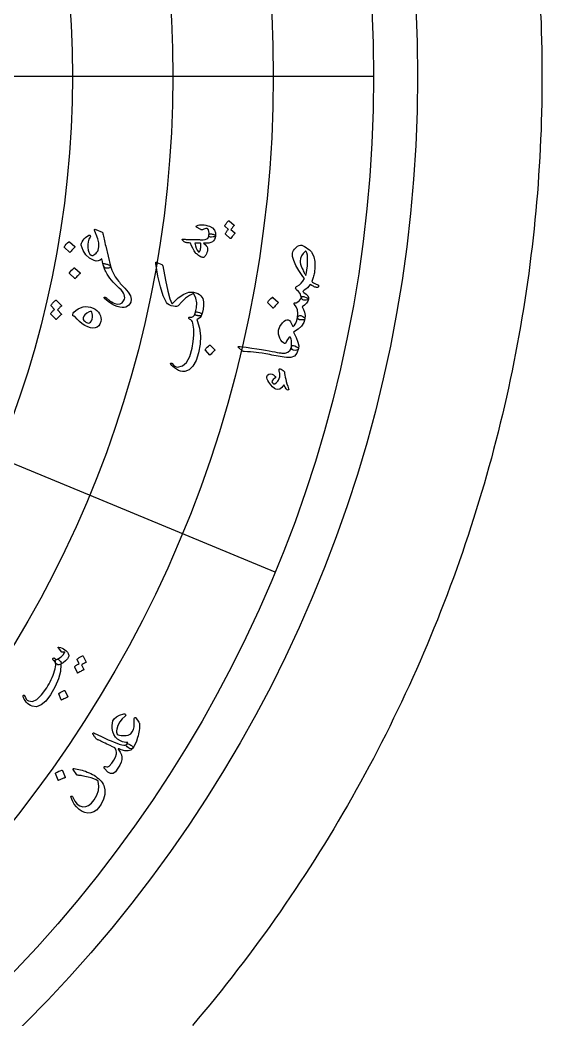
# Model space of a CAD drawing. Header units: millimetres. Extents: x -65 to 65, y -65 to 84.
# Drawn here: x 41.82 to 65, y -41.91 to 2.51 of the extents above; entities that cross this region are included whole.
import ezdxf

# ---------------------------------------------------------------- set-up
doc = ezdxf.new("R2010")
doc.units = ezdxf.units.MM
for name, color, linetype in [('CUT_OUTER', 1, 'Continuous'), ('ENGRAVE', 7, 'Continuous'), ('ENGRAVE_FINE', 8, 'Continuous'), ('GUIDE', 3, 'Continuous'), ('TEXT', 5, 'Continuous')]:
    doc.layers.add(name, color=color, linetype=linetype)

msp = doc.modelspace()

# ---------------------------------------------------------------- linework, layer by layer
at = {"layer": 'CUT_OUTER'}
msp.add_lwpolyline([(64.9401, 2.791), (64.956, 2.3925), (64.9694, 1.9939), (64.9804, 1.5952), (64.989, 1.1964), (64.9951, 0.7976), (64.9988, 0.3988), (65, 0), (64.9988, -0.3988), (64.9951, -0.7976), (64.989, -1.1964), (64.9804, -1.5952), (64.9694, -1.9939), (64.956, -2.3925), (64.9401, -2.791), (64.9217, -3.1894), (64.9009, -3.5877), (64.8777, -3.9858), (64.852, -4.3839), (64.8239, -4.7817), (64.7933, -5.1794), (64.7603, -5.5768), (64.7249, -5.9741), (64.687, -6.3711), (64.6467, -6.7679), (64.604, -7.1644), (64.5588, -7.5607), (64.5112, -7.9567), (64.4611, -8.3524), (64.4087, -8.7477), (64.3538, -9.1428), (64.2965, -9.5375), (64.2367, -9.9318), (64.1746, -10.3258), (64.11, -10.7194), (64.043, -11.1125), (63.9737, -11.5053), (63.9019, -11.8976), (63.8277, -12.2895), (63.751, -12.6809), (63.672, -13.0718), (63.5906, -13.4622), (63.5068, -13.8522), (63.4206, -14.2416), (63.3321, -14.6305), (63.2411, -15.0188), (63.1478, -15.4065), (63.052, -15.7937), (62.9539, -16.1803), (62.8535, -16.5663), (62.7506, -16.9516), (62.6454, -17.3363), (62.5379, -17.7204), (62.428, -18.1038), (62.3157, -18.4865), (62.2011, -18.8685), (62.0842, -19.2498), (61.9649, -19.6304), (61.8433, -20.0102), (61.7193, -20.3893), (61.5931, -20.7676), (61.4645, -21.1452), (61.3336, -21.5219), (61.2004, -21.8978), (61.0648, -22.2729), (60.927, -22.6472), (60.7869, -23.0206), (60.6445, -23.3932), (60.4999, -23.7648), (60.3529, -24.1356), (60.2037, -24.5055), (60.0522, -24.8744), (59.8984, -25.2424), (59.7424, -25.6095), (59.5841, -25.9756), (59.4236, -26.3407), (59.2609, -26.7048), (59.0959, -27.0679), (58.9287, -27.43), (58.7593, -27.7911), (58.5877, -28.1511), (58.4138, -28.5101), (58.2378, -28.8679), (58.0596, -29.2247), (57.8792, -29.5804), (57.6966, -29.935), (57.5118, -30.2885), (57.3249, -30.6408), (57.1358, -30.9919), (56.9446, -31.3419), (56.7512, -31.6908), (56.5557, -32.0384), (56.358, -32.3848), (56.1582, -32.73), (55.9564, -33.074), (55.7524, -33.4167), (55.5463, -33.7581), (55.3381, -34.0983), (55.1278, -34.4372), (54.9155, -34.7748), (54.7011, -35.1111), (54.4846, -35.4461), (54.2661, -35.7798), (54.0455, -36.1121), (53.8229, -36.443), (53.5983, -36.7726), (53.3717, -37.1007), (53.143, -37.4275), (52.9124, -37.7529), (52.6797, -38.0769), (52.4451, -38.3994), (52.2085, -38.7205), (51.9699, -39.0401), (51.7294, -39.3582), (51.4869, -39.6749), (51.2425, -39.9901), (50.9962, -40.3037), (50.7479, -40.6159), (50.4978, -40.9265), (50.2457, -41.2356), (49.9917, -41.5431), (49.7359, -41.8491), (49.4782, -42.1534)], dxfattribs=at)
at = {"layer": 'ENGRAVE'}
for radius in [57.525, 48.6086]:
    msp.add_circle((0, 0), radius, dxfattribs=at)
at = {"layer": 'ENGRAVE_FINE'}
for points in [[(48.6086, 0), (39.6922, 0)], [(57.525, 0), (48.6086, 0)], [(44.9085, -18.6017), (36.6709, -15.1896)], [(53.1462, -22.0139), (44.9085, -18.6017)]]:
    msp.add_lwpolyline(points, dxfattribs=at)
for radius in [53.0668, 44.1504]:
    msp.add_circle((0, 0), radius, dxfattribs=at)
at = {"layer": 'GUIDE'}
msp.add_circle((0, 0), 59.475, dxfattribs=at)
at = {"layer": 'TEXT'}
for points in [[(49.8492, -6.8039), (49.6633, -6.688), (49.6434, -6.672), (49.6374, -6.657), (49.6456, -6.6432), (49.6678, -6.6304), (49.732, -6.6098), (49.7979, -6.5959), (49.8656, -6.5887), (49.935, -6.5881), (50.0066, -6.5945), (50.0806, -6.6081), (50.1572, -6.629), (50.2362, -6.6573), (50.366, -6.7287), (50.4527, -6.8247), (50.496, -6.945), (50.4958, -7.0895), (50.4834, -7.1044), (50.4505, -7.1169), (50.3972, -7.1268), (50.3236, -7.1342), (50.2848, -7.1339), (50.2537, -7.1284), (50.2301, -7.1179), (50.2142, -7.1024), (50.2089, -7.091), (50.2063, -7.0783), (50.2062, -7.0644), (50.2087, -7.0492), (50.2183, -6.96), (50.211, -6.8802), (50.1868, -6.8101), (50.1459, -6.7497), (50.1424, -6.7468), (50.1375, -6.7453), (50.1312, -6.7453), (50.1235, -6.7467), (50.0767, -6.7532), (50.0283, -6.7656), (49.9783, -6.7839), (49.9267, -6.8079), (49.9073, -6.8155), (49.888, -6.8173), (49.8686, -6.8134), (49.8492, -6.8039)], [(50.922, -6.6554), (50.9186, -6.6508), (50.9169, -6.6448), (50.9171, -6.6374), (50.919, -6.6285), (50.935, -6.598), (50.952, -6.5687), (50.97, -6.5404), (50.9891, -6.5134), (51.0095, -6.4873), (51.0313, -6.462), (51.0547, -6.4375), (51.0796, -6.4138), (51.0869, -6.4095), (51.0941, -6.4082), (51.1015, -6.4097), (51.1088, -6.4142), (51.3317, -6.6022), (51.3344, -6.6069), (51.3335, -6.6133), (51.3293, -6.6213), (51.3215, -6.6309), (51.3147, -6.6373), (51.3051, -6.6479), (51.2927, -6.6628), (51.2775, -6.6819), (51.2594, -6.7053), (51.2379, -6.7333), (51.2132, -6.7659), (51.1852, -6.803), (51.3569, -6.9528), (51.3619, -6.9593), (51.3623, -6.9669), (51.3581, -6.9755), (51.3493, -6.9852), (51.3416, -6.9936), (51.3301, -7.0068), (51.3146, -7.025), (51.2952, -7.048), (51.2718, -7.0763), (51.2443, -7.1103), (51.2128, -7.1499), (51.1771, -7.1952), (51.1716, -7.1996), (51.1665, -7.2012), (51.1618, -7.1999), (51.1575, -7.1958), (50.9469, -7.0035), (50.9434, -6.9988), (50.9418, -6.9928), (50.942, -6.9854), (50.944, -6.9765), (50.9565, -6.9504), (50.9701, -6.9253), (50.9851, -6.9012), (51.0013, -6.8781), (51.0186, -6.856), (51.0368, -6.8347), (51.0559, -6.8145), (51.0758, -6.7951)], [(45.1899, -6.7968), (45.4657, -6.9117), (45.4784, -6.9219), (45.4893, -6.9373), (45.4985, -6.958), (45.506, -6.984), (45.5166, -7.0406), (45.5287, -7.101), (45.5422, -7.1651), (45.557, -7.233), (45.573, -7.3045), (45.5899, -7.3798), (45.6077, -7.4587), (45.6263, -7.5414), (45.8384, -8.4336), (45.8232, -8.4701), (45.7928, -8.4962), (45.7472, -8.512), (45.6865, -8.5175), (45.6248, -8.5088), (45.5761, -8.482), (45.5404, -8.4373), (45.5176, -8.3746), (45.5157, -8.3669), (45.5122, -8.3518), (45.507, -8.3291), (45.5002, -8.299), (45.4919, -8.2617), (45.4823, -8.2175), (45.4714, -8.1663), (45.4591, -8.1082), (45.3755, -8.1651), (45.2897, -8.1951), (45.2019, -8.1983), (45.112, -8.1749), (44.9075, -8.0674), (44.7446, -7.9189), (44.623, -7.7295), (44.5421, -7.4994), (44.5389, -7.4517), (44.5507, -7.3988), (44.5775, -7.3407), (44.6193, -7.2773), (44.6727, -7.213), (44.7299, -7.155), (44.7911, -7.1034), (44.8563, -7.0582), (44.8795, -7.0462), (44.9001, -7.0424), (44.9179, -7.0468), (44.9332, -7.0594), (44.9438, -7.0765), (44.9478, -7.0944), (44.9453, -7.1131), (44.9363, -7.1326), (44.8855, -7.2333), (44.8518, -7.3434), (44.835, -7.463), (44.8351, -7.5924), (44.8501, -7.7121), (44.8804, -7.8106), (44.9263, -7.8877), (44.9877, -7.9436), (45.0177, -7.9535), (45.055, -7.9481), (45.0996, -7.9276), (45.1514, -7.8917), (45.2002, -7.8488), (45.2401, -7.8043), (45.2711, -7.7581), (45.293, -7.7104), (45.3221, -7.5611), (45.317, -7.3957), (45.2776, -7.2145), (45.2037, -7.0179), (45.1944, -6.9966), (45.1855, -6.9758), (45.1769, -6.9556), (45.1687, -6.9358), (45.1611, -6.9169), (45.1542, -6.899), (45.1481, -6.8821), (45.1427, -6.8662), (45.1296, -6.8226), (45.1331, -6.7965), (45.1532, -6.7879), (45.1899, -6.7968)], [(49.0397, -7.2787), (49.0225, -7.2574), (49.0222, -7.2425), (49.0389, -7.2342), (49.0726, -7.2323), (49.0926, -7.2331), (49.1204, -7.2338), (49.1559, -7.2344), (49.1992, -7.2349), (49.2506, -7.2356), (49.3104, -7.2368), (49.3788, -7.2383), (49.4556, -7.2403), (49.5311, -7.2422), (49.5987, -7.2439), (49.6584, -7.2454), (49.7102, -7.2468), (49.7539, -7.248), (49.7893, -7.2489), (49.8163, -7.2497), (49.835, -7.2503), (49.9536, -7.2509), (50.0473, -7.2404), (50.1161, -7.2188), (50.16, -7.1863), (50.1788, -7.1616), (50.1932, -7.1305), (50.2032, -7.093), (50.2087, -7.0492), (50.2165, -7.0239), (50.2319, -7.0058), (50.2547, -6.9949), (50.2851, -6.9911), (50.3208, -6.9932), (50.3564, -6.9994), (50.3917, -7.0096), (50.4269, -7.024), (50.4564, -7.0402), (50.4777, -7.0565), (50.4908, -7.073), (50.4958, -7.0895), (50.4831, -7.1739), (50.4575, -7.2446), (50.4192, -7.3014), (50.3682, -7.3443), (50.2978, -7.3764), (50.2082, -7.398), (50.0992, -7.4094), (49.9711, -7.4104), (50.0406, -7.4669), (50.0937, -7.5219), (50.1302, -7.5753), (50.1502, -7.6272), (50.1541, -7.6673), (50.1509, -7.7134), (50.1407, -7.7653), (50.1233, -7.8232), (50.0996, -7.8832), (50.0751, -7.9329), (50.0497, -7.9721), (50.0235, -8.001), (49.9933, -8.0228), (49.9633, -8.0356), (49.9335, -8.0394), (49.9039, -8.0342), (49.8682, -8.0209), (49.8292, -8.0017), (49.7871, -7.9768), (49.7419, -7.9461), (49.6968, -7.9129), (49.6612, -7.8844), (49.635, -7.8607), (49.6182, -7.8418), (49.5533, -7.7415), (49.4941, -7.6342), (49.4407, -7.5201), (49.393, -7.399), (49.3313, -7.3939), (49.2781, -7.389), (49.2334, -7.3841), (49.1973, -7.3793), (49.1673, -7.373), (49.141, -7.3636), (49.1184, -7.3512), (49.0996, -7.3357)], [(43.7943, -7.594), (43.7906, -7.5889), (43.789, -7.5824), (43.7894, -7.5745), (43.792, -7.5651), (43.8316, -7.5028), (43.8768, -7.4453), (43.9275, -7.3926), (43.9838, -7.3447), (43.9918, -7.3405), (43.9994, -7.3393), (44.0064, -7.3412), (44.013, -7.3461), (44.2569, -7.5556), (44.2623, -7.5628), (44.2626, -7.5709), (44.2576, -7.5799), (44.2474, -7.5899), (44.2385, -7.5985), (44.2252, -7.6121), (44.2072, -7.6308), (44.1847, -7.6545), (44.1576, -7.6837), (44.1257, -7.7187), (44.0891, -7.7596), (44.0478, -7.8063), (44.0412, -7.8123), (44.0352, -7.8148), (44.0299, -7.8139), (44.0251, -7.8094)], [(49.5907, -7.4059), (49.613, -7.5268), (49.6469, -7.6318), (49.6924, -7.7209), (49.7496, -7.7942), (49.7581, -7.7998), (49.7665, -7.8009), (49.7748, -7.7975), (49.7829, -7.7896), (49.8024, -7.7586), (49.8188, -7.7243), (49.8323, -7.6866), (49.8427, -7.6456), (49.8502, -7.6013), (49.8547, -7.5537), (49.8562, -7.5028), (49.8547, -7.4486), (49.8533, -7.44), (49.85, -7.4308), (49.8447, -7.4208), (49.8376, -7.4102), (49.8112, -7.4082), (49.7835, -7.4066), (49.7546, -7.4055), (49.7244, -7.4047), (49.6929, -7.4044), (49.6601, -7.4045), (49.626, -7.405), (49.5907, -7.4059)], [(53.923, -7.8493), (53.9384, -7.7951), (53.9696, -7.7359), (54.0165, -7.6716), (54.0792, -7.6022), (54.1465, -7.5428), (54.2116, -7.5057), (54.2744, -7.4911), (54.335, -7.4991), (54.394, -7.5228), (54.4588, -7.5565), (54.5295, -7.6003), (54.6062, -7.6542), (54.6756, -7.7083), (54.7285, -7.7534), (54.7649, -7.7892), (54.7846, -7.8158), (54.8641, -8.0089), (54.9089, -8.2245), (54.9189, -8.4621), (54.8936, -8.7216), (54.8844, -8.7738), (54.8734, -8.8253), (54.8606, -8.876), (54.8461, -8.926), (54.83, -8.975), (54.8128, -9.0228), (54.7943, -9.0695), (54.7746, -9.115), (54.8048, -9.1375), (54.861, -9.1695), (54.9432, -9.211), (55.0513, -9.262), (55.0719, -9.2744), (55.0821, -9.2916), (55.0819, -9.3135), (55.0711, -9.3402), (55.0542, -9.3617), (55.034, -9.3751), (55.0105, -9.3804), (54.9839, -9.3778), (54.9521, -9.366), (54.9192, -9.3527), (54.8852, -9.3379), (54.8501, -9.3214), (54.8141, -9.3032), (54.7776, -9.283), (54.7404, -9.2609), (54.7027, -9.2369), (54.6452, -9.3186), (54.583, -9.3892), (54.5162, -9.4487), (54.4448, -9.497), (54.4214, -9.5107), (54.4041, -9.5242), (54.3929, -9.5372), (54.3877, -9.55), (54.3889, -9.5613), (54.3964, -9.5737), (54.4101, -9.5873), (54.43, -9.6019), (54.5299, -9.6743), (54.5976, -9.7468), (54.6329, -9.8192), (54.636, -9.8916), (54.6319, -9.9004), (54.6227, -9.9087), (54.6086, -9.9167), (54.5896, -9.9241), (54.522, -9.9363), (54.4652, -9.9396), (54.4192, -9.9343), (54.384, -9.9202), (54.3549, -9.8991), (54.3337, -9.8776), (54.3204, -9.8557), (54.315, -9.8334), (54.2979, -9.738), (54.2557, -9.646), (54.1883, -9.5576), (54.0958, -9.4729), (54.0779, -9.4553), (54.0664, -9.4356), (54.0613, -9.4137), (54.0625, -9.3898), (54.0702, -9.3649), (54.0842, -9.3439), (54.1044, -9.3267), (54.1309, -9.3133), (54.2253, -9.2608), (54.3104, -9.1872), (54.3861, -9.0924), (54.4522, -8.9764), (54.3819, -8.8845), (54.3165, -8.7956), (54.2561, -8.7095), (54.2006, -8.6262), (54.0657, -8.3899), (53.9743, -8.182), (53.9267, -8.002), (53.923, -7.8493)], [(54.4909, -7.7702), (54.3955, -7.8644), (54.325, -7.9683), (54.2793, -8.082), (54.2585, -8.2059), (54.2626, -8.2643), (54.2796, -8.3375), (54.3093, -8.4256), (54.3517, -8.5288), (54.3754, -8.582), (54.398, -8.6309), (54.4193, -8.6755), (54.4395, -8.7158), (54.4587, -8.7519), (54.4772, -8.7837), (54.495, -8.8113), (54.5121, -8.8346), (54.542, -8.7216), (54.5655, -8.5863), (54.5825, -8.4288), (54.5928, -8.249), (54.5938, -8.0752), (54.5829, -7.9389), (54.5603, -7.8401), (54.5263, -7.7789), (54.5185, -7.7693), (54.51, -7.7647), (54.5008, -7.765), (54.4909, -7.7702)], [(45.8384, -8.4336), (45.896, -8.6001), (45.9662, -8.7555), (46.0492, -8.8999), (46.1451, -9.0332), (46.1903, -9.0898), (46.2342, -9.1435), (46.2768, -9.1941), (46.3181, -9.2417), (46.3582, -9.2863), (46.397, -9.3279), (46.4345, -9.3664), (46.4708, -9.4019), (46.6279, -9.5757), (46.7245, -9.7385), (46.7605, -9.8897), (46.7362, -10.0289), (46.7006, -10.0984), (46.6519, -10.1572), (46.5902, -10.2054), (46.5154, -10.2429), (46.4412, -10.2637), (46.354, -10.2677), (46.2538, -10.2549), (46.1407, -10.2253), (46.02, -10.1752), (45.8866, -10.0987), (45.7403, -9.9961), (45.5809, -9.8675), (45.5728, -9.8578), (45.5667, -9.8475), (45.5626, -9.8368), (45.5604, -9.8255), (45.5605, -9.8152), (45.5633, -9.8073), (45.5689, -9.8019), (45.5772, -9.799), (45.5878, -9.7982), (45.5967, -9.7985), (45.6041, -9.7998), (45.6098, -9.8023), (45.6151, -9.8064), (45.6245, -9.8139), (45.6381, -9.8246), (45.6558, -9.8385), (45.6777, -9.8557), (45.7037, -9.8762), (45.7339, -9.9), (45.7683, -9.927), (45.832, -9.9754), (45.897, -10.0175), (45.9633, -10.0533), (46.031, -10.0829), (46.1558, -10.1133), (46.2629, -10.1041), (46.3522, -10.0549), (46.4236, -9.9656), (46.4558, -9.8961), (46.4707, -9.8272), (46.4682, -9.759), (46.4483, -9.6914), (46.416, -9.6241), (46.3693, -9.5548), (46.3081, -9.4836), (46.2323, -9.4106), (46.1342, -9.3201), (46.0432, -9.2303), (45.9594, -9.1414), (45.8826, -9.0533), (45.8129, -8.9654), (45.75, -8.8772), (45.6939, -8.7887), (45.6447, -8.6999), (45.6261, -8.6638), (45.6085, -8.6264), (45.5917, -8.5874), (45.5759, -8.5471), (45.5607, -8.5056), (45.546, -8.463), (45.5316, -8.4193), (45.5176, -8.3746), (45.5115, -8.3426), (45.5163, -8.3214), (45.532, -8.3111), (45.5587, -8.3115), (45.5918, -8.3196), (45.6243, -8.3277), (45.6561, -8.336), (45.6871, -8.3443), (45.7172, -8.3529), (45.7461, -8.3621), (45.7737, -8.3716), (45.8, -8.3817), (45.8115, -8.388), (45.8218, -8.3988), (45.8307, -8.414), (45.8384, -8.4336)], [(49.5988, -10.5152), (49.6646, -10.2733), (49.6772, -10.0491), (49.6368, -9.8431), (49.5435, -9.6558), (49.5393, -9.6508), (49.5345, -9.6474), (49.5289, -9.6455), (49.5226, -9.6451), (49.3486, -9.7302), (49.1776, -9.8499), (49.0094, -10.0039), (48.8438, -10.1921), (48.816, -10.2107), (48.7722, -10.2194), (48.7124, -10.2183), (48.6365, -10.2072), (48.5277, -10.182), (48.4394, -10.1465), (48.3719, -10.1009), (48.3249, -10.0451), (48.1795, -9.7387), (48.054, -9.3456), (47.9463, -8.8664), (47.8538, -8.3016), (47.8521, -8.2952), (47.8511, -8.2893), (47.8508, -8.284), (47.8512, -8.2791), (47.852, -8.2747), (47.8527, -8.2707), (47.8533, -8.2671), (47.8538, -8.2638), (47.8564, -8.256), (47.861, -8.2509), (47.8675, -8.2485), (47.8761, -8.2488), (47.8777, -8.2491), (47.8796, -8.2498), (47.8816, -8.2506), (47.8837, -8.2517), (47.8863, -8.253), (47.8894, -8.2546), (47.893, -8.2565), (47.8972, -8.2587), (48.1125, -8.356), (48.1313, -8.3668), (48.1453, -8.3792), (48.1545, -8.393), (48.159, -8.4085), (48.2789, -9.0428), (48.3846, -9.5351), (48.4804, -9.8834), (48.5696, -10.0863), (48.5749, -10.0918), (48.5805, -10.0934), (48.5866, -10.091), (48.593, -10.0846), (48.8505, -9.8375), (49.0902, -9.6701), (49.3129, -9.5834), (49.5191, -9.5787), (49.6239, -9.605), (49.7139, -9.6403), (49.7889, -9.6848), (49.849, -9.7385), (49.8989, -9.802), (49.9352, -9.868), (49.9577, -9.9364), (49.9666, -10.0071), (49.9668, -10.1762), (49.9523, -10.3318), (49.9234, -10.4736), (49.8801, -10.6015), (49.8677, -10.6184), (49.8486, -10.6297), (49.8229, -10.6355), (49.7905, -10.6357), (49.7542, -10.6323), (49.7228, -10.6287), (49.6964, -10.6249), (49.6751, -10.621), (49.6454, -10.6125), (49.6224, -10.6014), (49.6062, -10.5876), (49.5968, -10.5711), (49.5925, -10.5592), (49.5914, -10.5459), (49.5935, -10.5312), (49.5988, -10.5152)], [(44.0242, -8.7552), (44.0206, -8.7499), (44.0192, -8.7433), (44.0198, -8.7353), (44.0226, -8.726), (44.064, -8.6639), (44.1107, -8.6069), (44.1628, -8.555), (44.2203, -8.508), (44.2285, -8.5039), (44.236, -8.5029), (44.243, -8.5049), (44.2494, -8.51), (44.4878, -8.727), (44.4931, -8.7344), (44.4931, -8.7426), (44.4879, -8.7516), (44.4774, -8.7614), (44.4683, -8.7699), (44.4546, -8.7833), (44.4362, -8.8018), (44.4131, -8.8252), (44.3851, -8.854), (44.3523, -8.8886), (44.3147, -8.9291), (44.272, -8.9752), (44.2653, -8.9811), (44.2593, -8.9835), (44.2539, -8.9825), (44.2493, -8.9779)], [(43.2022, -10.1838), (43.1988, -10.1785), (43.1975, -10.1719), (43.1984, -10.1641), (43.2015, -10.1549), (43.2224, -10.1244), (43.2444, -10.0952), (43.2674, -10.0674), (43.2914, -10.0409), (43.3168, -10.0157), (43.3438, -9.9914), (43.3724, -9.9681), (43.4026, -9.9459), (43.4111, -9.9422), (43.4194, -9.9416), (43.4274, -9.9442), (43.4352, -9.9498), (43.6654, -10.1767), (43.6679, -10.1821), (43.6663, -10.1887), (43.6607, -10.1967), (43.6511, -10.2061), (43.6428, -10.2121), (43.631, -10.2222), (43.6157, -10.2366), (43.5968, -10.2551), (43.5741, -10.2778), (43.5473, -10.3051), (43.5164, -10.3367), (43.4814, -10.3728), (43.6579, -10.5534), (43.6629, -10.561), (43.6625, -10.5691), (43.6569, -10.5778), (43.6461, -10.587), (43.6367, -10.595), (43.6224, -10.6077), (43.6032, -10.6251), (43.5792, -10.6472), (43.5501, -10.6745), (43.5159, -10.7073), (43.4766, -10.7456), (43.4322, -10.7894), (43.4256, -10.7935), (43.4197, -10.7945), (43.4146, -10.7926), (43.4102, -10.7876), (43.1946, -10.5569), (43.1912, -10.5516), (43.1901, -10.5449), (43.1911, -10.5371), (43.1942, -10.5279), (43.2107, -10.5017), (43.2286, -10.4767), (43.2477, -10.4529), (43.2682, -10.4303), (43.2898, -10.4088), (43.3123, -10.3885), (43.3356, -10.3692), (43.3599, -10.3511)], [(52.824, -10.0618), (52.8204, -10.0566), (52.8189, -10.05), (52.8195, -10.0419), (52.8222, -10.0325), (52.8631, -9.9699), (52.9094, -9.9124), (52.9611, -9.8599), (53.0183, -9.8123), (53.0265, -9.8081), (53.0341, -9.807), (53.0411, -9.809), (53.0475, -9.8141), (53.2874, -10.0297), (53.2927, -10.0371), (53.2928, -10.0453), (53.2876, -10.0543), (53.2772, -10.0642), (53.2683, -10.0728), (53.2546, -10.0864), (53.2363, -10.105), (53.2134, -10.1287), (53.1857, -10.1578), (53.1532, -10.1927), (53.1158, -10.2336), (53.0736, -10.2802), (53.0669, -10.2862), (53.0609, -10.2887), (53.0555, -10.2876), (53.0509, -10.2831)], [(54.315, -9.8334), (54.3293, -9.8066), (54.3427, -9.7875), (54.3551, -9.776), (54.3666, -9.7723), (54.3831, -9.7725), (54.4029, -9.7751), (54.4259, -9.7802), (54.4522, -9.7877), (54.5355, -9.8169), (54.594, -9.8439), (54.6274, -9.8688), (54.636, -9.8916), (54.6047, -9.9865), (54.546, -10.0764), (54.46, -10.161), (54.3468, -10.2402), (54.4163, -10.3492), (54.4599, -10.4741), (54.4777, -10.6148), (54.4694, -10.7711), (54.4628, -10.7868), (54.4502, -10.7981), (54.4315, -10.8049), (54.4068, -10.8072), (54.2518, -10.8063), (54.2345, -10.8061), (54.2168, -10.8012), (54.1986, -10.7915), (54.18, -10.7771), (54.1664, -10.762), (54.1568, -10.7455), (54.1511, -10.7274), (54.1494, -10.7078), (54.1582, -10.5219), (54.1388, -10.3641), (54.0915, -10.2347), (54.0165, -10.1337), (54.0058, -10.1215), (53.9991, -10.1082), (53.9963, -10.0939), (53.9973, -10.0784), (54.002, -10.0647), (54.0098, -10.0558), (54.021, -10.0516), (54.0354, -10.0522), (54.0488, -10.0543), (54.0606, -10.0551), (54.0709, -10.0547), (54.0795, -10.053), (54.1625, -10.0062), (54.2295, -9.954), (54.2803, -9.8964), (54.315, -9.8334)], [(44.1681, -10.6177), (44.1613, -10.5845), (44.1666, -10.5501), (44.1837, -10.5144), (44.2127, -10.4773), (44.3073, -10.3901), (44.4076, -10.3211), (44.5138, -10.2701), (44.6259, -10.2374), (44.7383, -10.2225), (44.8488, -10.2261), (44.9573, -10.2483), (45.0639, -10.2892), (45.1578, -10.3409), (45.2381, -10.4013), (45.3047, -10.4705), (45.3575, -10.5484), (45.3951, -10.6315), (45.4159, -10.7161), (45.42, -10.8019), (45.4074, -10.8891), (45.3726, -10.9987), (45.3196, -11.0819), (45.2488, -11.1389), (45.16, -11.1695), (45.0597, -11.176), (44.9505, -11.16), (44.8324, -11.1215), (44.7053, -11.0608), (44.5774, -10.9818), (44.4601, -10.8894), (44.3535, -10.7838), (44.2573, -10.665), (44.2525, -10.6606), (44.2436, -10.6562), (44.2305, -10.6516), (44.2132, -10.647), (44.1945, -10.6414), (44.1808, -10.6346), (44.1719, -10.6267), (44.1681, -10.6177)], [(45.0053, -10.4628), (44.9903, -10.4436), (44.9669, -10.4361), (44.9352, -10.4402), (44.8953, -10.4559), (44.787, -10.5171), (44.7056, -10.582), (44.6511, -10.6507), (44.6235, -10.7235), (44.6213, -10.7606), (44.6324, -10.7983), (44.657, -10.8364), (44.6949, -10.875), (44.7377, -10.909), (44.7768, -10.9333), (44.8122, -10.9478), (44.8439, -10.9525), (44.9069, -10.9416), (44.958, -10.909), (44.997, -10.8545), (45.024, -10.7784), (45.039, -10.6907), (45.0409, -10.6088), (45.0297, -10.5328), (45.0053, -10.4628)], [(48.5162, -12.7863), (48.5071, -12.7721), (48.505, -12.7593), (48.5101, -12.748), (48.5222, -12.7381), (48.5364, -12.7319), (48.5504, -12.7323), (48.5644, -12.7393), (48.5783, -12.7529), (48.6395, -12.8196), (48.6996, -12.8679), (48.7588, -12.8977), (48.817, -12.909), (49.0309, -12.8606), (49.212, -12.7034), (49.3593, -12.4371), (49.471, -12.0618), (49.5184, -11.7746), (49.5391, -11.4936), (49.5333, -11.2192), (49.5009, -10.9516), (49.4848, -10.9022), (49.4533, -10.8574), (49.4062, -10.817), (49.3438, -10.7813), (49.3263, -10.77), (49.3157, -10.7553), (49.312, -10.7372), (49.3152, -10.7156), (49.325, -10.7018), (49.3406, -10.6938), (49.3618, -10.6916), (49.3889, -10.6952), (49.4578, -10.6946), (49.5159, -10.6639), (49.5632, -10.603), (49.5994, -10.512), (49.6141, -10.4795), (49.6383, -10.4606), (49.6719, -10.4552), (49.7151, -10.4635), (49.7926, -10.4918), (49.8465, -10.5194), (49.8766, -10.5462), (49.8831, -10.5721), (49.8591, -10.6401), (49.8178, -10.7006), (49.759, -10.7535), (49.6829, -10.7988), (49.6792, -10.8032), (49.6791, -10.8121), (49.6826, -10.8255), (49.6896, -10.8435), (49.7891, -11.1766), (49.833, -11.5274), (49.8211, -11.8952), (49.7528, -12.2788), (49.642, -12.6216), (49.5023, -12.8737), (49.3352, -13.035), (49.1414, -13.1057), (49.0433, -13.1073), (48.9478, -13.091), (48.855, -13.0569), (48.7648, -13.0053), (48.6837, -12.9466), (48.6153, -12.8905), (48.5595, -12.8371), (48.5162, -12.7863)], [(54.1494, -10.7078), (54.1675, -10.657), (54.1978, -10.6262), (54.2403, -10.6155), (54.295, -10.6248), (54.3759, -10.6588), (54.4319, -10.6945), (54.4631, -10.7319), (54.4694, -10.7711), (54.4215, -10.9338), (54.322, -11.0864), (54.1709, -11.2283), (53.9684, -11.3591), (54.0851, -11.6024), (54.1611, -11.8049), (54.197, -11.9659), (54.193, -12.085), (54.1762, -12.1209), (54.144, -12.1464), (54.0966, -12.1613), (54.0338, -12.1657), (53.9549, -12.1533), (53.9021, -12.1239), (53.8754, -12.0774), (53.8747, -12.014), (53.8816, -11.958), (53.8847, -11.9018), (53.8841, -11.8456), (53.8798, -11.7892), (53.8715, -11.7328), (53.859, -11.6761), (53.8423, -11.6193), (53.8215, -11.5624), (53.7582, -11.6131), (53.7018, -11.6787), (53.6522, -11.7592), (53.6094, -11.8545), (53.6037, -11.8627), (53.5946, -11.867), (53.5822, -11.8673), (53.5666, -11.8636), (53.5161, -11.8348), (53.4642, -11.7853), (53.4107, -11.7153), (53.3556, -11.6247), (53.2953, -11.4482), (53.2962, -11.2756), (53.3583, -11.1063), (53.4818, -10.9397), (53.5523, -10.8726), (53.617, -10.8291), (53.6761, -10.8092), (53.7293, -10.813), (53.7814, -10.8438), (53.8329, -10.9041), (53.884, -10.9942), (53.9343, -11.114), (54.0057, -11.0504), (54.0654, -10.9615), (54.1134, -10.8472), (54.1494, -10.7078)], [(50.0539, -12.1598), (50.0509, -12.1549), (50.05, -12.1487), (50.0509, -12.1413), (50.0538, -12.1327), (50.0935, -12.0764), (50.1378, -12.025), (50.1866, -11.9784), (50.24, -11.9367), (50.2475, -11.9331), (50.2543, -11.9324), (50.2604, -11.9345), (50.2659, -11.9394), (50.4678, -12.1477), (50.4721, -12.1547), (50.4717, -12.1623), (50.4666, -12.1704), (50.4569, -12.1792), (50.4484, -12.1867), (50.4356, -12.1988), (50.4183, -12.2153), (50.3967, -12.2363), (50.3705, -12.2621), (50.3397, -12.2932), (50.3043, -12.3295), (50.2642, -12.371), (50.258, -12.3762), (50.2525, -12.3783), (50.2478, -12.3771), (50.2439, -12.3728)], [(51.528, -12.0351), (51.519, -12.0261), (51.5133, -12.0183), (51.5111, -12.0117), (51.5124, -12.0064), (51.5189, -11.9994), (51.5345, -11.9954), (51.5591, -11.9944), (51.5928, -11.9964), (51.8631, -12.0294), (52.1123, -12.0627), (52.3404, -12.0964), (52.5476, -12.1306), (52.7241, -12.1625), (52.8824, -12.1908), (53.0224, -12.2156), (53.1442, -12.2369), (53.2477, -12.2548), (53.3328, -12.2696), (53.3996, -12.2814), (53.448, -12.2901), (53.5987, -12.2917), (53.7202, -12.2462), (53.8122, -12.1536), (53.8747, -12.014), (53.8944, -11.9756), (53.9249, -11.9551), (53.9664, -11.9523), (54.0187, -11.9674), (54.0986, -12.0027), (54.1543, -12.0341), (54.1857, -12.0615), (54.193, -12.085), (54.1195, -12.286), (54.0039, -12.4198), (53.8467, -12.4862), (53.6483, -12.4855), (53.5566, -12.4713), (53.4649, -12.4563), (53.3731, -12.4406), (53.2812, -12.4242), (53.1892, -12.4073), (53.097, -12.3901), (53.0047, -12.3726), (52.9122, -12.3548), (52.7359, -12.3205), (52.5764, -12.2928), (52.4337, -12.2718), (52.3079, -12.2574), (52.1863, -12.2466), (52.0564, -12.2366), (51.9181, -12.2272), (51.7716, -12.2184), (51.7455, -12.2156), (51.7225, -12.2095), (51.7026, -12.2001), (51.6859, -12.1873)], [(53.501, -13.0565), (53.5229, -13.0719), (53.5401, -13.0875), (53.5525, -13.1035), (53.5602, -13.1197), (53.5691, -13.1935), (53.5822, -13.2729), (53.5993, -13.3579), (53.6206, -13.4485), (53.6461, -13.5447), (53.6761, -13.6468), (53.7105, -13.7546), (53.7494, -13.8683), (53.7529, -13.8872), (53.7516, -13.903), (53.7455, -13.9156), (53.7347, -13.9251), (53.7306, -13.9274), (53.7271, -13.9289), (53.7244, -13.9296), (53.7223, -13.9295), (53.6837, -13.9212), (53.6395, -13.8806), (53.5895, -13.808), (53.5336, -13.7033), (53.4445, -13.8139), (53.3572, -13.8828), (53.2716, -13.9101), (53.188, -13.896), (53.1169, -13.8573), (53.0401, -13.7919), (52.9575, -13.6999), (52.8689, -13.5816), (52.8241, -13.5075), (52.795, -13.4427), (52.7818, -13.3871), (52.7844, -13.3407), (52.8161, -13.2671), (52.8661, -13.224), (52.9346, -13.2114), (53.0216, -13.2294), (53.0527, -13.2415), (53.0834, -13.2587), (53.1138, -13.281), (53.1438, -13.3084), (53.165, -13.3349), (53.1713, -13.3591), (53.1627, -13.381), (53.1394, -13.4006), (53.0608, -13.4588), (53.0162, -13.514), (53.0055, -13.566), (53.0287, -13.6151), (53.0771, -13.6486), (53.1326, -13.6474), (53.1951, -13.6115), (53.2646, -13.5407), (53.3049, -13.4831), (53.3349, -13.418), (53.3545, -13.3456), (53.3636, -13.266), (53.3631, -13.239), (53.3598, -13.2099), (53.3537, -13.1787), (53.3449, -13.1454), (53.3403, -13.1277), (53.3362, -13.1106), (53.3327, -13.094), (53.3297, -13.0781), (53.3274, -13.0631), (53.3261, -13.0492), (53.3256, -13.0365), (53.3259, -13.0249), (53.3338, -12.9977), (53.3514, -12.9854), (53.379, -12.9881), (53.4164, -13.0059)], [(43.5964, -26.1226), (43.5497, -26.1358), (43.5046, -26.13), (43.461, -26.1052), (43.4189, -26.0615), (43.3914, -26.0052), (43.38, -25.9619), (43.3848, -25.9315), (43.4057, -25.9142), (43.5365, -25.8509), (43.6467, -25.775), (43.7363, -25.6867), (43.8052, -25.5861), (43.8067, -25.582), (43.8061, -25.5782), (43.8036, -25.5746), (43.799, -25.5712), (43.7883, -25.5685), (43.7699, -25.5683), (43.744, -25.5708), (43.7105, -25.5758), (43.7015, -25.5752), (43.6933, -25.5733), (43.686, -25.5699), (43.6794, -25.5651), (43.5266, -25.3861), (43.5211, -25.3787), (43.5181, -25.3718), (43.5176, -25.3655), (43.5196, -25.3597), (43.5236, -25.3549), (43.5288, -25.3519), (43.5354, -25.3507), (43.5433, -25.3511), (43.6179, -25.3665), (43.6874, -25.3901), (43.7516, -25.4218), (43.8106, -25.4617), (43.8791, -25.5198), (43.9304, -25.5746), (43.9645, -25.6259), (43.9815, -25.674), (43.9873, -25.7064), (43.9892, -25.7342), (43.9873, -25.7573), (43.9816, -25.7759), (43.9283, -25.8713), (43.8464, -25.961), (43.7357, -26.0448), (43.5964, -26.1226)], [(44.3637, -25.9009), (44.3623, -25.8954), (44.3631, -25.8892), (44.3662, -25.8824), (44.3714, -25.875), (44.398, -25.8531), (44.425, -25.8326), (44.4526, -25.8136), (44.4807, -25.796), (44.5096, -25.7799), (44.5396, -25.7651), (44.5706, -25.7516), (44.6028, -25.7394), (44.6111, -25.7382), (44.6184, -25.7398), (44.6245, -25.744), (44.6296, -25.751), (44.762, -26.0108), (44.7626, -26.0162), (44.7594, -26.0217), (44.7523, -26.0275), (44.7415, -26.0333), (44.7327, -26.0366), (44.7197, -26.0427), (44.7025, -26.0516), (44.6812, -26.0633), (44.6553, -26.0778), (44.6246, -26.0954), (44.5892, -26.1158), (44.5491, -26.1391), (44.6491, -26.3439), (44.6512, -26.3518), (44.6486, -26.359), (44.6414, -26.3653), (44.6295, -26.3708), (44.6192, -26.3755), (44.6034, -26.3832), (44.5821, -26.394), (44.5553, -26.4077), (44.5227, -26.4247), (44.4842, -26.4453), (44.4398, -26.4696), (44.3894, -26.4976), (44.3826, -26.4995), (44.3772, -26.499), (44.3734, -26.496), (44.3711, -26.4905), (44.2515, -26.2315), (44.2502, -26.2259), (44.251, -26.2197), (44.2541, -26.2129), (44.2594, -26.2055), (44.281, -26.1863), (44.3033, -26.1685), (44.3264, -26.152), (44.3504, -26.137), (44.3749, -26.1233), (44.3999, -26.1108), (44.4254, -26.0995), (44.4513, -26.0894)], [(43.4251, -25.9069), (43.4281, -25.905), (43.431, -25.9033), (43.4337, -25.9018), (43.4364, -25.9005), (43.4393, -25.8992), (43.4426, -25.898), (43.4463, -25.8969), (43.4505, -25.8957), (43.4902, -25.889), (43.5328, -25.9023), (43.5784, -25.9359), (43.6271, -25.9896), (43.6531, -26.028), (43.6655, -26.0588), (43.6641, -26.0819), (43.6491, -26.0973), (43.6393, -26.1038), (43.6328, -26.1103), (43.6296, -26.1169), (43.6296, -26.1235), (43.6157, -26.4268), (43.5361, -26.7529), (43.3902, -27.1008), (43.1774, -27.4693), (42.9675, -27.7431), (42.7614, -27.9185), (42.5605, -27.9959), (42.3654, -27.9758), (42.2891, -27.9422), (42.2189, -27.8995), (42.1547, -27.8476), (42.0965, -27.7867), (42.0499, -27.7253), (42.0116, -27.6623), (41.9816, -27.5976), (41.9599, -27.5313), (41.9587, -27.5206), (41.9597, -27.511), (41.963, -27.5024), (41.9685, -27.4947), (41.9765, -27.4894), (41.9847, -27.4861), (41.993, -27.4849), (42.0014, -27.4856), (42.0085, -27.488), (42.0153, -27.4937), (42.022, -27.5027), (42.0285, -27.5148), (42.0602, -27.5913), (42.0993, -27.6535), (42.1459, -27.7015), (42.1999, -27.7351), (42.3754, -27.7584), (42.569, -27.6708), (42.7801, -27.4718), (43.007, -27.1605), (43.0619, -27.0703), (43.1138, -26.9785), (43.1627, -26.885), (43.2085, -26.79), (43.2509, -26.6938), (43.2896, -26.5971), (43.3246, -26.4999), (43.356, -26.4022), (43.3828, -26.3054), (43.4004, -26.2234), (43.4089, -26.1563), (43.4083, -26.1042), (43.4047, -26.0821), (43.3975, -26.0596), (43.3869, -26.0366), (43.3728, -26.0131), (43.3559, -25.9889), (43.3367, -25.9637), (43.3154, -25.9374), (43.2919, -25.91), (43.2852, -25.9009), (43.2811, -25.8904), (43.2796, -25.8788), (43.2808, -25.8658), (43.2846, -25.8536), (43.2911, -25.8438), (43.3003, -25.8367), (43.3122, -25.832), (43.3257, -25.8307), (43.3396, -25.8333), (43.3539, -25.84), (43.3686, -25.8507)], [(43.5425, -27.4286), (43.5413, -27.423), (43.5423, -27.4168), (43.5455, -27.4102), (43.551, -27.4029), (43.6065, -27.3623), (43.6648, -27.3277), (43.7259, -27.2991), (43.7898, -27.2765), (43.798, -27.2755), (43.8047, -27.277), (43.8098, -27.281), (43.8134, -27.2873), (43.9387, -27.5489), (43.9405, -27.5569), (43.9378, -27.564), (43.9304, -27.5701), (43.9183, -27.5753), (43.9079, -27.5797), (43.8919, -27.5871), (43.8703, -27.5972), (43.8431, -27.6102), (43.8101, -27.6263), (43.771, -27.6459), (43.7259, -27.6691), (43.6748, -27.6956), (43.6672, -27.6986), (43.6613, -27.6988), (43.6572, -27.6962), (43.6549, -27.6909)], [(46.9691, -28.4883), (47.1039, -28.6852), (47.1158, -28.7071), (47.1244, -28.7265), (47.1298, -28.7433), (47.1319, -28.7577), (47.1352, -28.8263), (47.1342, -28.8971), (47.1288, -28.9702), (47.119, -29.0455), (47.1054, -29.1231), (47.0883, -29.2029), (47.0678, -29.285), (47.0439, -29.3694), (46.9925, -29.5232), (46.9382, -29.6537), (46.881, -29.7608), (46.8213, -29.8445), (46.7853, -29.8681), (46.742, -29.8711), (46.6913, -29.8537), (46.6333, -29.8158), (46.5857, -29.7742), (46.554, -29.738), (46.5382, -29.7071), (46.5384, -29.6815), (46.5404, -29.6784), (46.5424, -29.6754), (46.5443, -29.6723), (46.5463, -29.6692), (46.5631, -29.6478), (46.5782, -29.6258), (46.5915, -29.6032), (46.603, -29.58), (46.5245, -29.5824), (46.4456, -29.5727), (46.3663, -29.5508), (46.2868, -29.5167), (46.1568, -29.4362), (46.0562, -29.3408), (45.9849, -29.2305), (45.9427, -29.1055), (45.9186, -28.9642), (45.9118, -28.8368), (45.9223, -28.7232), (45.9503, -28.6234), (46.0071, -28.5323), (46.1056, -28.4502), (46.2458, -28.3766), (46.4278, -28.3113), (46.4527, -28.3065), (46.4742, -28.3101), (46.4921, -28.322), (46.5065, -28.3424), (46.5142, -28.3637), (46.5133, -28.3834), (46.5038, -28.4016), (46.4857, -28.4182), (46.355, -28.5368), (46.2508, -28.6718), (46.1729, -28.8237), (46.121, -28.9927), (46.1093, -29.0653), (46.1085, -29.1263), (46.1188, -29.1757), (46.1402, -29.2136), (46.1785, -29.2437), (46.2384, -29.265), (46.32, -29.2776), (46.4233, -29.2812), (46.5334, -29.2755), (46.6225, -29.2606), (46.6904, -29.2367), (46.7372, -29.2037), (46.8077, -29.1121), (46.8573, -29.0072), (46.8862, -28.8889), (46.8941, -28.7574), (46.8873, -28.6297), (46.8862, -28.5654), (46.8919, -28.5178), (46.9042, -28.4871), (46.9232, -28.4732), (46.9373, -28.4714), (46.9496, -28.4733), (46.9602, -28.479), (46.9691, -28.4883)], [(46.5463, -29.6692), (46.5712, -29.6537), (46.5993, -29.6467), (46.6305, -29.6482), (46.665, -29.6582), (46.7045, -29.6755), (46.7397, -29.696), (46.7708, -29.7198), (46.7976, -29.7469), (46.8176, -29.7745), (46.8282, -29.8), (46.8295, -29.8233), (46.8213, -29.8445), (46.7368, -29.9209), (46.6239, -29.9564), (46.4826, -29.9512), (46.3132, -29.9051), (46.2852, -29.8951), (46.261, -29.8865), (46.2405, -29.8792), (46.2237, -29.8733), (46.2106, -29.8686), (46.2013, -29.8653), (46.1957, -29.8633), (46.1939, -29.8626), (46.182, -29.8614), (46.1765, -29.8644), (46.1776, -29.8716), (46.1851, -29.8829), (46.2682, -30.0105), (46.322, -30.1281), (46.3465, -30.2356), (46.3418, -30.333), (46.3066, -30.4561), (46.2474, -30.5887), (46.164, -30.7307), (46.0565, -30.8819), (45.956, -30.9636), (45.8422, -30.9682), (45.7153, -30.8959), (45.575, -30.7471), (45.5608, -30.7252), (45.5531, -30.705), (45.552, -30.6864), (45.5573, -30.6695), (45.568, -30.6565), (45.5828, -30.6495), (45.6017, -30.6486), (45.6248, -30.6537), (45.674, -30.6645), (45.716, -30.6657), (45.751, -30.6571), (45.7788, -30.6387), (45.8962, -30.51), (45.9889, -30.3751), (46.0567, -30.2342), (46.0996, -30.0876), (46.1065, -30.0164), (46.0973, -29.9484), (46.0719, -29.8835), (46.0304, -29.8217), (46.0023, -29.8056), (45.934, -29.7722), (45.8258, -29.7214), (45.6776, -29.6531), (45.5986, -29.6161), (45.5274, -29.5824), (45.464, -29.5521), (45.4084, -29.5253), (45.3608, -29.5024), (45.3214, -29.4837), (45.2904, -29.4693), (45.2676, -29.4593), (45.2342, -29.4416), (45.2069, -29.423), (45.1855, -29.4035), (45.1701, -29.3831), (45.1527, -29.3553), (45.1364, -29.3294), (45.1214, -29.3053), (45.1076, -29.2831), (45.0949, -29.263), (45.0832, -29.245), (45.0725, -29.2294), (45.0627, -29.2159), (45.0556, -29.2039), (45.0529, -29.1926), (45.0546, -29.1821), (45.0607, -29.1723), (45.0717, -29.1644), (45.0834, -29.1606), (45.0956, -29.1609), (45.1085, -29.1652), (45.2759, -29.2476), (45.4356, -29.3241), (45.5876, -29.3946), (45.7318, -29.4591), (45.8682, -29.5179), (45.9965, -29.571), (46.1168, -29.6186), (46.2291, -29.6607), (46.3377, -29.694), (46.4268, -29.7064), (46.4964, -29.6982), (46.5463, -29.6692)], [(43.4008, -30.9628), (43.3997, -30.9566), (43.401, -30.95), (43.4049, -30.943), (43.4113, -30.9357), (43.4742, -30.8964), (43.54, -30.864), (43.6087, -30.8383), (43.6803, -30.8194), (43.6894, -30.8191), (43.6967, -30.8213), (43.7023, -30.826), (43.706, -30.8333), (43.8346, -31.1283), (43.8364, -31.1372), (43.833, -31.1446), (43.8246, -31.1506), (43.8111, -31.1552), (43.7994, -31.1591), (43.7814, -31.1656), (43.7571, -31.1748), (43.7265, -31.1865), (43.6894, -31.2011), (43.6454, -31.219), (43.5946, -31.2401), (43.537, -31.2644), (43.5285, -31.267), (43.522, -31.2667), (43.5176, -31.2636), (43.5152, -31.2575)], [(44.2224, -30.7403), (44.2896, -30.7507), (44.3586, -30.7633), (44.4294, -30.7782), (44.5019, -30.7952), (44.5762, -30.8151), (44.6526, -30.8385), (44.7309, -30.8653), (44.8113, -30.8956), (44.8897, -30.9281), (44.9653, -30.9635), (45.0381, -31.0018), (45.108, -31.0431), (45.1752, -31.0874), (45.24, -31.135), (45.3022, -31.1858), (45.3619, -31.2399), (45.4208, -31.302), (45.4709, -31.3659), (45.512, -31.4315), (45.5443, -31.4988), (45.5936, -31.6865), (45.5908, -31.8874), (45.5356, -32.1011), (45.4278, -32.3274), (45.3274, -32.4753), (45.2171, -32.5888), (45.0971, -32.6679), (44.9677, -32.7125), (44.8364, -32.721), (44.7068, -32.6981), (44.5787, -32.6437), (44.4522, -32.5581), (44.3339, -32.4459), (44.2343, -32.3189), (44.1532, -32.1772), (44.0904, -32.0209), (44.0855, -31.9998), (44.0863, -31.9834), (44.0926, -31.9716), (44.1045, -31.9644), (44.1207, -31.9614), (44.1355, -31.968), (44.149, -31.9841), (44.1611, -32.0099), (44.254, -32.1877), (44.3588, -32.3189), (44.4759, -32.4031), (44.6056, -32.4401), (44.7377, -32.4309), (44.8669, -32.3759), (44.9931, -32.2749), (45.116, -32.128), (45.2311, -31.9268), (45.3002, -31.7242), (45.3231, -31.5207), (45.3001, -31.3166), (45.298, -31.3113), (45.2935, -31.3054), (45.2867, -31.299), (45.2774, -31.2921), (45.1997, -31.2448), (45.1018, -31.2004), (44.9836, -31.1591), (44.8452, -31.1205), (44.774, -31.1034), (44.7071, -31.0882), (44.6448, -31.0749), (44.5868, -31.0636), (44.5334, -31.0545), (44.4845, -31.048), (44.4402, -31.0441), (44.4003, -31.0427), (44.3801, -31.0412), (44.3636, -31.0367), (44.3508, -31.0294), (44.3416, -31.0191), (44.183, -30.7779), (44.1759, -30.7608), (44.1801, -30.7488), (44.1956, -30.742), (44.2224, -30.7403)]]:
    msp.add_lwpolyline(points, close=True, dxfattribs=at)

doc.saveas('drawing.dxf')
